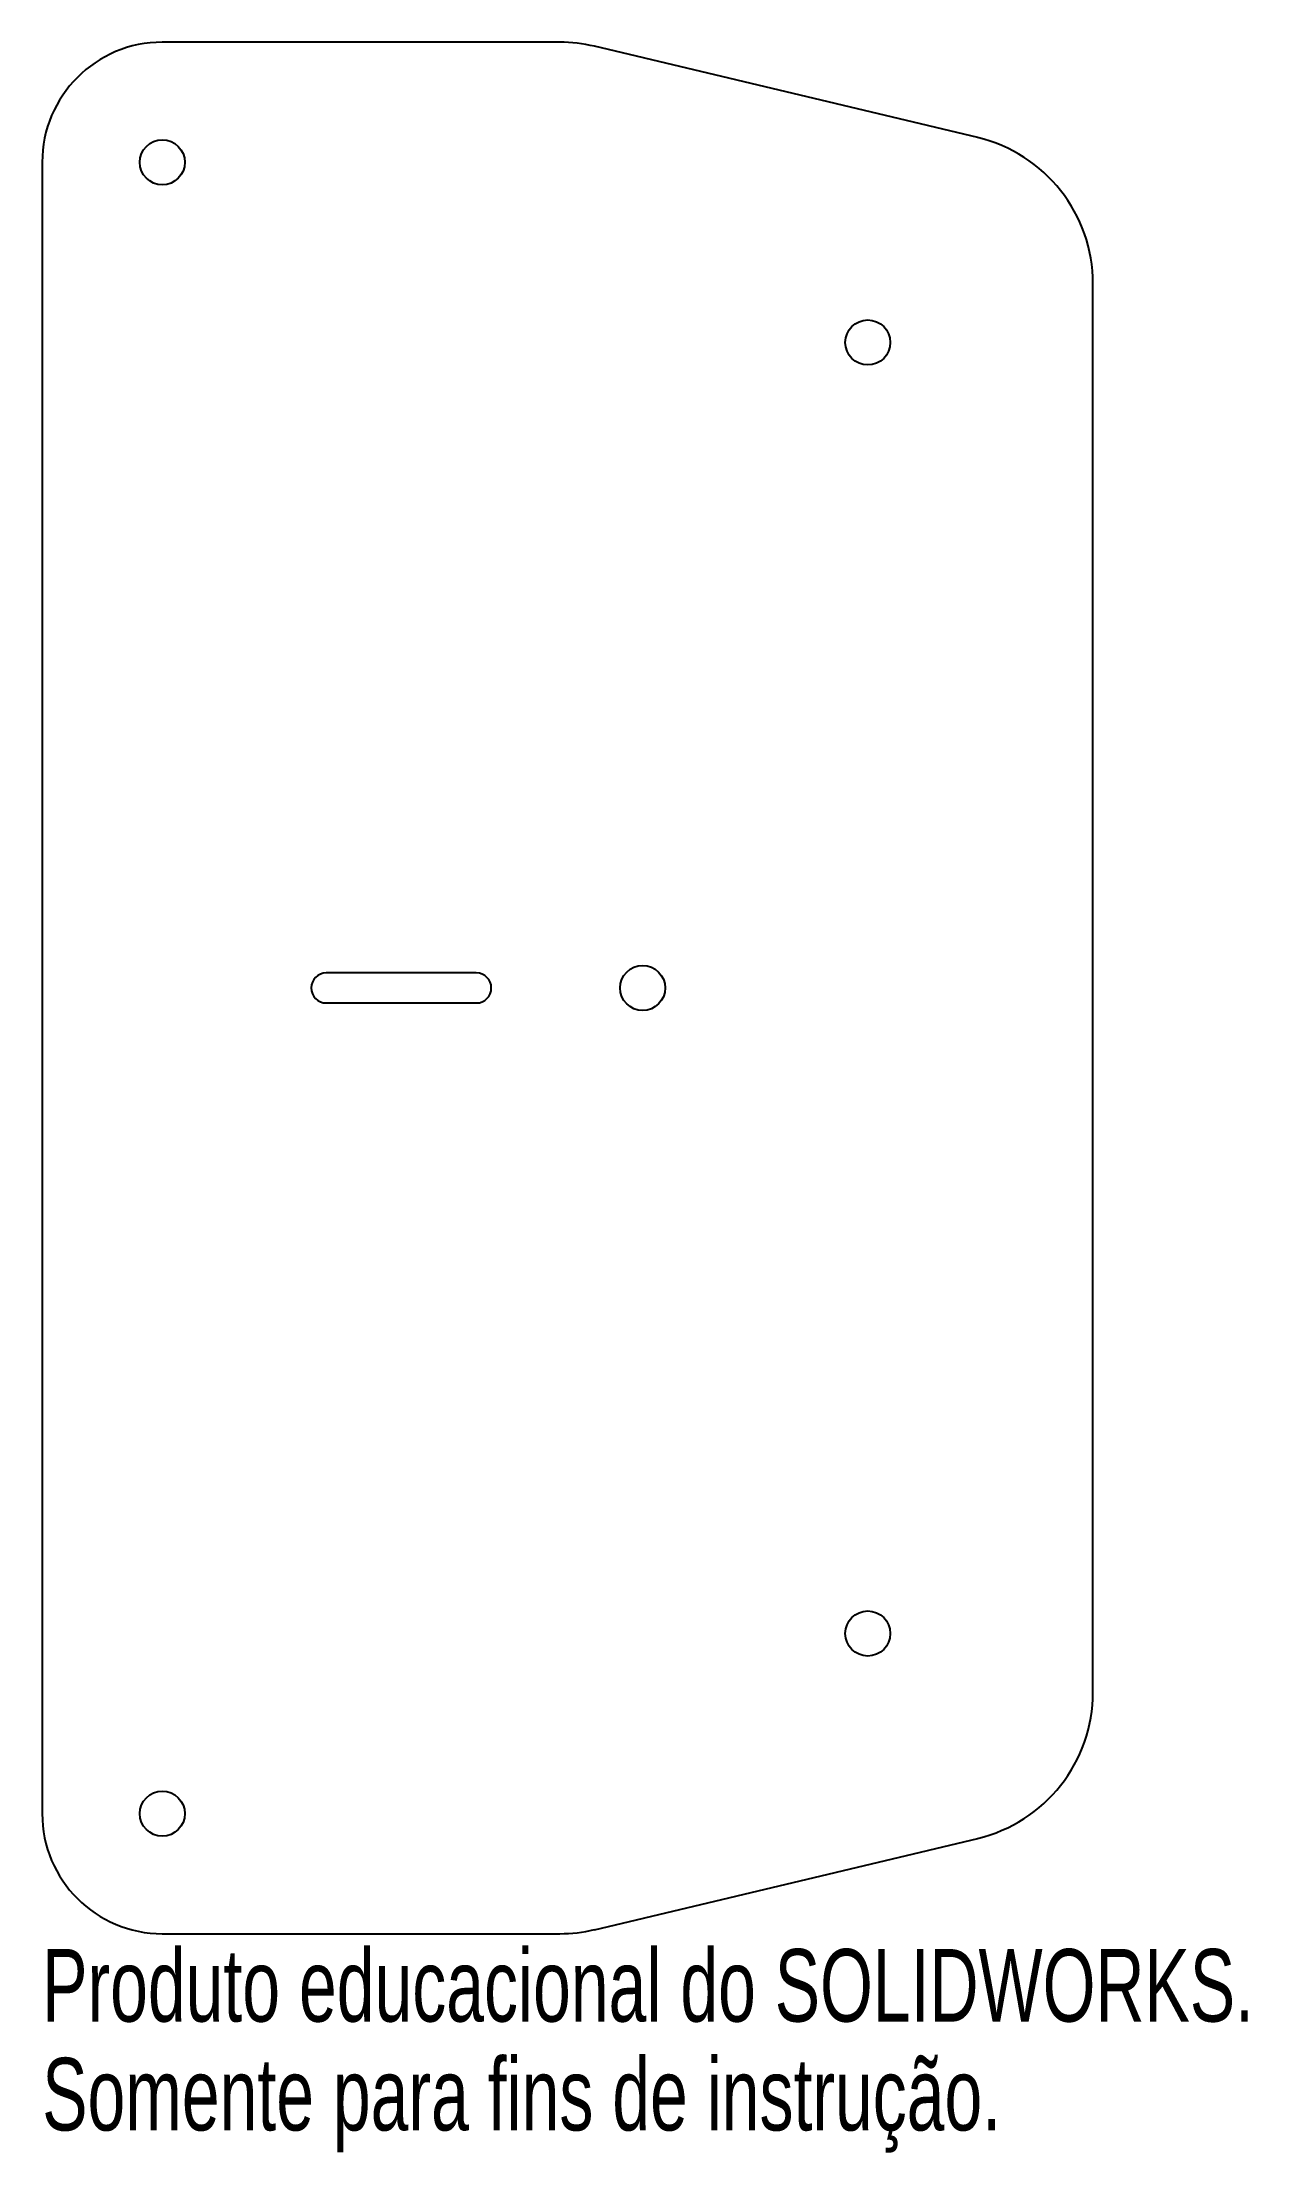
# Model space of a CAD drawing. Header units: millimetres. Extents: x 67 to 147, y -78 to 63.
import ezdxf

# ---------------------------------------------------------------- set-up
doc = ezdxf.new("R2010")
doc.units = ezdxf.units.MM
doc.styles.add('SLDTEXTSTYLE0', font='TXT', dxfattribs={"width": 0.7})

msp = doc.modelspace()

# ---------------------------------------------------------------- linework, layer by layer
at = {"color": 7, "linetype": 'Continuous', "lineweight": 25}
for p, q in [((101.48, 63), (75, 63)), ((129.32, 56.65), (103.79, 62.73)), ((67, 55), (67, -55)), ((137, -46.92), (137, 46.92)), ((95.92, 1), (85.92, 1)), ((85.92, -1), (95.92, -1)), ((103.79, -62.73), (129.32, -56.65)), ((75, -63), (101.48, -63))]:
    msp.add_line(p, q, dxfattribs=at)
for centre in [(75, 55), (122, 43), (107, 0), (122, -43), (75, -55)]:
    msp.add_circle(centre, 1.5, dxfattribs=at)
for centre, radius, start, end in [((75, 55), 8, 90, 180), ((101.48, 53), 10, 76.6075, 90), ((127, 46.92), 10, 0, 76.6075), ((85.92, 0), 1, 90, 270), ((95.92, 0), 1, 270, 90), ((127, -46.92), 10, 283.3925, 0), ((75, -55), 8, 180, 270), ((101.48, -53), 10, 270, 283.3925)]:
    msp.add_arc(centre, radius, start, end, dxfattribs=at)

# ---------------------------------------------------------------- texts
at = {"color": 7, "linetype": 'Continuous', "char_height": 4.8336, "attachment_point": 1, "style": 'SLDTEXTSTYLE0'}
for s, insert in [('Produto educacional do SOLIDWORKS.', (67, -64.02)), ('Somente para fins de instrução.', (67, -71.27))]:
    msp.add_mtext(s, dxfattribs=dict(at, insert=insert))

doc.saveas('drawing.dxf')
